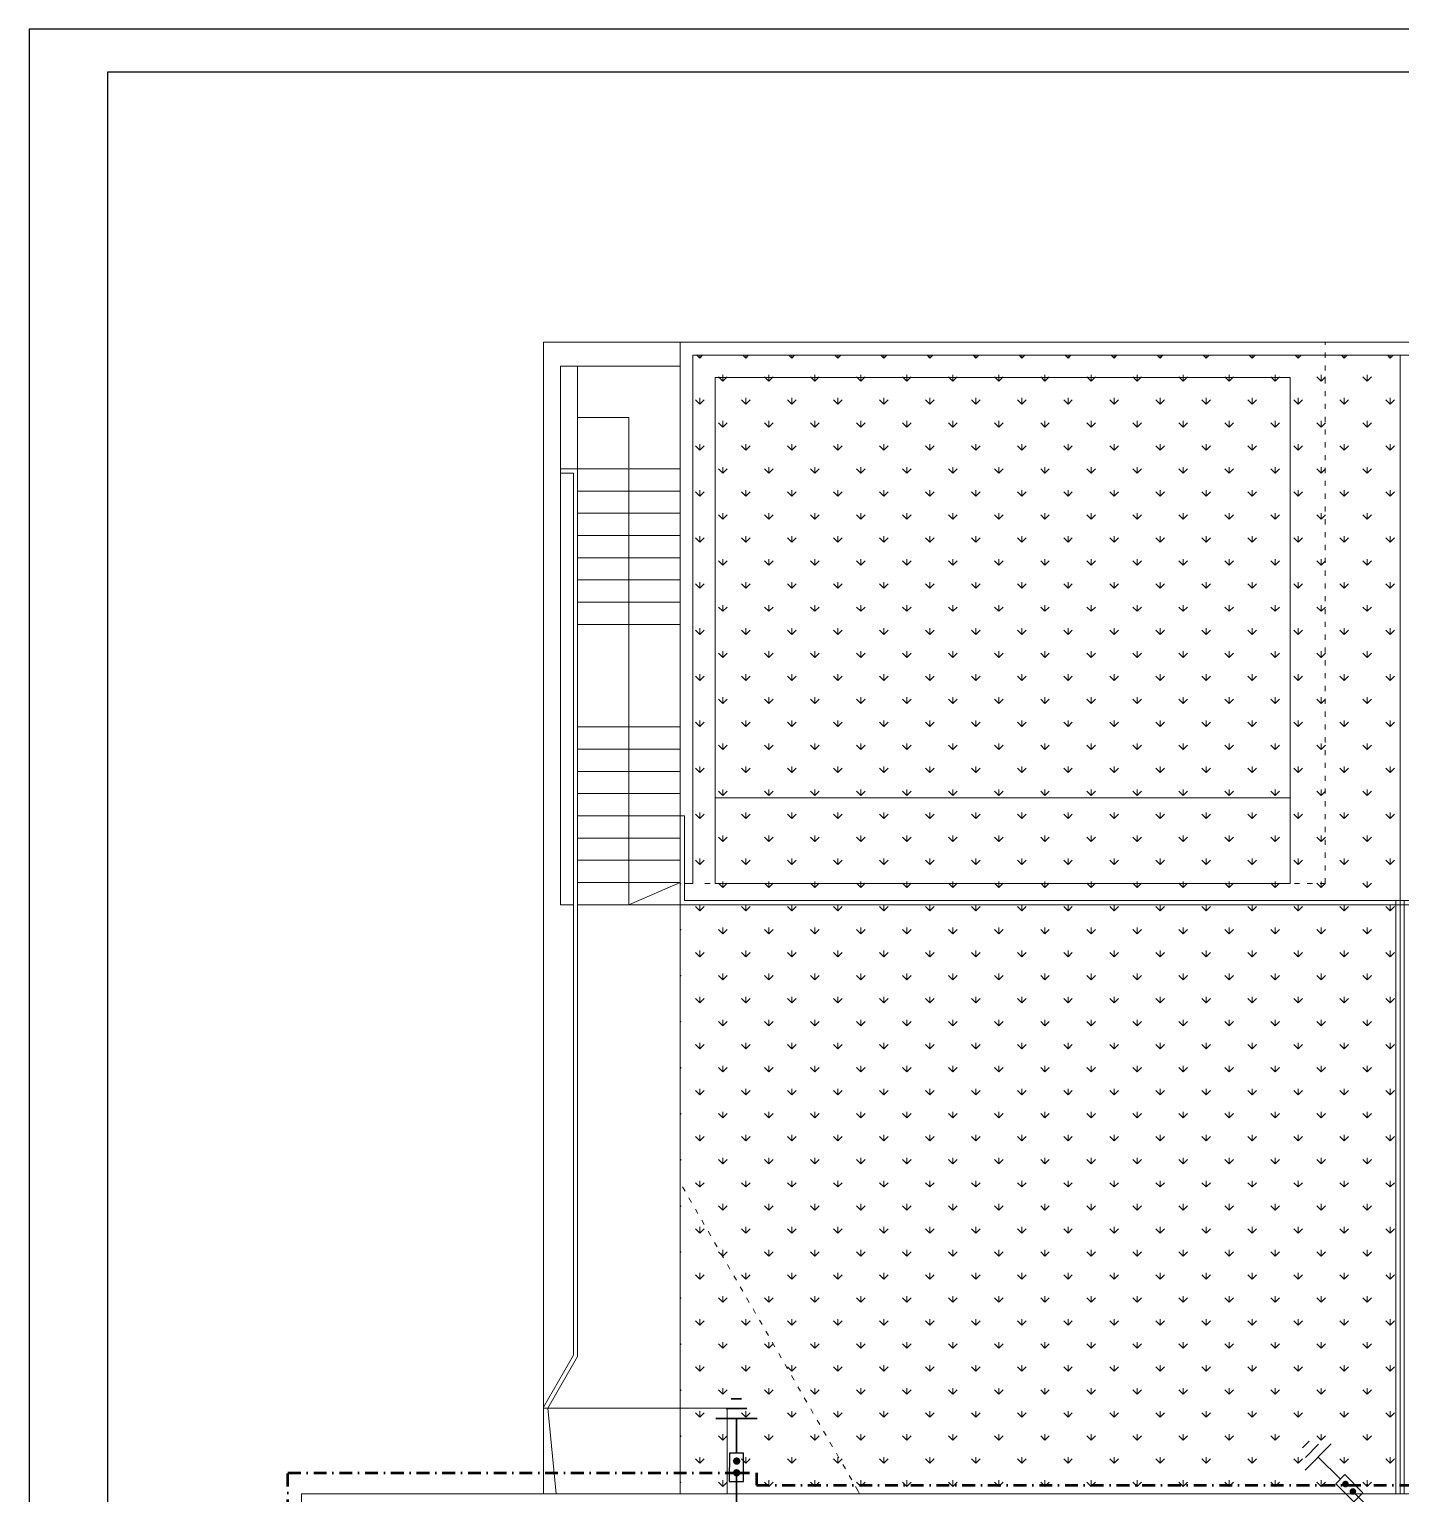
# Model space of a CAD drawing. Header units: millimetres. Extents: x 1780 to 154263, y -7240 to 17216.
# Drawn here: x 127505 to 129110, y 3697 to 5411 of the extents above; entities that cross this region are included whole.
import ezdxf

# ---------------------------------------------------------------- set-up
doc = ezdxf.new("R2010")
doc.units = ezdxf.units.MM
doc.linetypes.add('ACAD_ISO03W100', pattern=[30, 12, -18])
doc.linetypes.add('DASHDOT', pattern=[1, 0.5, -0.25, 0, -0.25])
for name, color, linetype, lineweight in [('2d_SX_oznaczenia', 40, 'Continuous', 0), ('2d_SX_szraf', 251, 'Continuous', 0), ('2d_SX_widok', 10, 'Continuous', 9), ('SX_PZT_utwardzona', 10, 'Continuous', 9)]:
    doc.layers.add(name, color=color, linetype=linetype, lineweight=lineweight)
doc.layers.add('2d_SX_rewizja 18 września', color=210, linetype='Continuous')
doc.layers.add('60 instalacje elektryka', color=10, linetype='Continuous')

# ---------------------------------------------------------------- blocks, each defined once
blk = doc.blocks.new('bc dach')
at = {"layer": '2d_SX_szraf'}
h = blk.add_hatch(dxfattribs=at)
h.set_pattern_fill('GRASS', color=8, scale=1.5, angle=180, style=0)
h.set_pattern_definition([(90, (20311.24, 3247.923), (-26.940768, 26.940768), [7.14375, -46.737787]), (45, (20311.24, 3247.923), (-26.940768, 26.940768), [7.14375, -30.95625]), (135, (20311.24, 3247.923), (-26.940768, -26.940768), [7.14375, -30.95625])])
h.paths.add_polyline_path([(108420, 6966.9), (108522.5, 6966.9), (108522.5, 6175.9), (108522.5, 5634.8), (107680, 5634.8), (107680, 6348.9), (107695, 6348.9), (107695, 6966.9)])
h = blk.add_hatch(dxfattribs=at)
h.set_pattern_fill('GRASS', color=8, scale=1.5, style=0)
h.set_pattern_definition([(90, (94401.772, -4167.97), (-26.94077, 26.94077), [7.14375, -46.73779]), (45, (94401.77, -4167.97), (-26.94077, 26.94077), [7.14375, -30.95625]), (135, (94401.77, -4167.97), (-26.94077, -26.94077), [7.14375, -30.95625])])
edge = h.paths.add_edge_path()
edge.add_line((109360, 6348.9), (109350, 6348.9))
edge.add_line((109350, 6348.9), (109350, 6966.9))
edge.add_line((109350, 6966.9), (108625, 6966.9))
edge.add_line((108625, 6966.9), (108625, 6966.9))
edge.add_line((108625, 6966.9), (108522.5, 6966.9))
edge.add_line((108522.5, 6966.9), (108522.5, 6175.9))
edge.add_line((108522.5, 6175.9), (108522.5, 6175.9))
edge.add_line((108522.5, 6175.9), (108522.5, 5634.8))
edge.add_line((108522.5, 5634.8), (109365, 5634.8))
edge.add_line((109365, 5634.8), (109365, 6348.9))
at = {"layer": '2d_SX_oznaczenia', "color": 8, "ltscale": 0.5}
for points in [[(107560, 6893.9), (107620, 6893.9), (107620, 6834.9)], [(107620, 6703.9), (107620, 6833.9)], [(107620, 6832.9), (107620, 6323.9), (107680, 6349.9)]]:
    blk.add_lwpolyline(points, dxfattribs=at)
at = {"layer": '2d_SX_szraf', "color": 8}
blk.add_lwpolyline([(108394, 6348.9), (108394, 6940.9), (107721, 6940.9), (107721, 6348.9)], dxfattribs=at)
blk.add_lwpolyline([(107721, 6448.9), (108394, 6448.9), (108394, 6348.9), (107721, 6348.9)], close=True, dxfattribs=at)
at = {"layer": '2d_SX_widok', "color": 8, "ltscale": 0.5}
for p, q in [((107520, 5634.8), (107520, 5734.8)), ((107520, 5734.8), (107735, 5734.8)), ((107735, 5734.8), (107735, 5634.8)), ((107237, 4788.8), (107237, 5634.8)), ((107237, 5634.8), (108520.9, 5634.8))]:
    blk.add_line(p, q, dxfattribs=at)
for points in [[(107520, 6953.9), (107520, 6981.9), (107680, 6981.9)], [(108522.5, 6981.9), (108522.5, 6981.9), (107680, 6981.9)], [(108522.5, 6981.9), (108522.5, 6981.9), (109365, 6981.9)], [(107685, 6348.9), (107695, 6348.9), (107695, 6966.9), (108420, 6966.9), (108420, 6966.9), (108522.5, 6966.9), (108522.5, 6175.9), (108522.5, 6175.9), (108522.5, 5634.8), (107680, 5634.8), (107680, 6348.9)], [(109360, 6348.9), (109350, 6348.9), (109350, 6966.9), (108625, 6966.9), (108625, 6966.9), (108522.5, 6966.9), (108522.5, 6175.9), (108522.5, 6175.9), (108522.5, 5634.8), (109365, 5634.8), (109365, 6348.9)], [(107520, 5634.8), (107520, 6953.9)], [(107520, 6343.9), (107520, 6953.9)], [(107680, 6953.9), (107540, 6953.9)], [(107540, 6953.9), (107540, 6323.9)], [(107680, 6953.9), (107680, 6345.9)], [(107680, 6953.9), (107680, 6345.9)], [(107680, 6323.9), (107680, 6427.9), (107685, 6427.9), (107685, 6328.9)], [(107680, 6323.9), (108522.5, 6323.9), (108522.5, 6328.9), (107685, 6328.9)], [(107680, 6328.9), (107680, 6323.9)], [(108517.5, 5634.8), (108517.5, 6328.9), (108522.5, 6328.9), (108522.5, 5634.8), (108517.5, 5634.8)], [(109365, 6323.9), (108522.5, 6323.9), (108522.5, 6328.9), (109360, 6328.9)], [(108527.5, 5634.8), (108527.5, 6328.9), (108522.5, 6328.9), (108522.5, 5634.8), (108527.5, 5634.8)]]:
    blk.add_lwpolyline(points, dxfattribs=at)
at = {"layer": '2d_SX_widok', "color": 8, "linetype": 'ACAD_ISO03W100', "ltscale": 0.5}
for points in [[(108435, 6348.9), (108435, 6981.9), (107680, 6981.9)], [(107560, 6703.9), (107560, 6729.9)], [(107560, 6699.9), (107560, 6726.9)], [(107560, 6650.9), (107560, 6531.9)], [(107560, 6644.9), (107560, 6526.9)], [(107890, 5634.8), (107888.3, 5637.9), (107680, 5998.6), (107680, 6366.8)], [(108435, 6348.9), (107703, 6348.9)]]:
    blk.add_lwpolyline(points, dxfattribs=at)
at = {"layer": '2d_SX_widok', "color": 8}
blk.add_lwpolyline([(107535, 5634.8), (107525, 5734.8), (107520, 5734.8)], dxfattribs=at)
at = {"layer": 'SX_PZT_utwardzona', "color": 8}
for points in [[(107680, 6953.9), (107680, 6981.9)], [(107520, 6833.9), (107520, 6828.9)], [(107560, 6823.9), (107560, 6833.9), (107540, 6833.9)], [(107540, 6828.9), (107555, 6828.9), (107555, 6823.9)], [(107560, 6725.7), (107560, 6833.9), (107555, 6833.9)], [(107555, 6828.9), (107555, 6724.8)], [(107555, 6828.9), (107555, 6727.8)], [(107560, 6833.9), (107680, 6833.9), (107680, 6807.9), (107560, 6807.9)], [(107560, 6807.9), (107560, 6829.9)], [(107560, 6807.9), (107560, 6828.9)], [(107560, 6780.9), (107560, 6807.9)], [(107560, 6781.9), (107560, 6807.9)], [(107560, 6807.9), (107680, 6807.9), (107680, 6781.9), (107560, 6781.9)], [(107560, 6755.9), (107560, 6781.9)], [(107560, 6781.9), (107680, 6781.9), (107680, 6755.9), (107560, 6755.9)], [(107560, 6753.9), (107560, 6780.9)], [(107560, 6729.9), (107560, 6755.9)], [(107560, 6755.9), (107680, 6755.9), (107680, 6729.9), (107560, 6729.9)], [(107560, 6726.9), (107560, 6753.9)], [(107555, 6732.8), (107555, 5796.8)], [(107560, 5795.5), (107560, 6730.7)], [(107675.4, 6677.9), (107560, 6677.9), (107560, 6703.9), (107620, 6703.9)], [(107620, 6703.9), (107680, 6703.9), (107680, 6678.1)], [(107680, 6677.9), (107680, 6651.9), (107560, 6651.9), (107560, 6677.9), (107680, 6677.9)], [(107555, 6323.9), (107540, 6323.9)], [(107520, 5634.8), (107520, 5717.8), (107520, 5736.2), (107555, 5796.8)], [(107525, 5734.8), (107525, 5734.8), (107560, 5795.5)]]:
    blk.add_lwpolyline(points, dxfattribs=at)
for points in [[(107560, 6833.9), (107680, 6833.9), (107680, 6953.9), (107560, 6953.9)], [(107560, 6531.9), (107680, 6531.9), (107680, 6505.9), (107560, 6505.9)], [(107560, 6505.9), (107680, 6505.9), (107680, 6479.9), (107560, 6479.9)], [(107560, 6479.9), (107680, 6479.9), (107680, 6453.9), (107560, 6453.9)], [(107560, 6453.9), (107680, 6453.9), (107680, 6427.9), (107560, 6427.9)], [(107560, 6427.9), (107680, 6427.9), (107680, 6401.9), (107560, 6401.9)], [(107560, 6401.9), (107680, 6401.9), (107680, 6375.9), (107560, 6375.9)], [(107560, 6375.9), (107680, 6375.9), (107680, 6349.9), (107560, 6349.9)], [(107560, 6349.9), (107680, 6349.9), (107680, 6323.9), (107560, 6323.9)]]:
    blk.add_lwpolyline(points, close=True, dxfattribs=at)
blk = doc.blocks.new('ZK')
at = {"layer": '60 instalacje elektryka', "color": 1, "lineweight": 30}
for p, q in [((85.8, 7454.8), (55.6, 7454.8)), ((100.8, 7426.4), (40.5, 7426.4)), ((131, 7397.9), (10.4, 7397.9)), ((70.7, 7296.2), (70.7, 7397.9)), ((70.2, 7088.5), (70.2, 7239))]:
    blk.add_line(p, q, dxfattribs=at)
at = {"layer": '60 instalacje elektryka'}
blk.add_lwpolyline([(50, 7213.2), (49.9, 7296.2), (91.5, 7296.2), (91.6, 7213.3)], close=True, dxfattribs=at)
at = {"layer": '60 instalacje elektryka', "lineweight": 30, "const_width": 10.7}
for points in [[(75.5, 7273.3, 1), (64.8, 7273.2, 1)], [(75.6, 7239, 1), (64.9, 7239, 1)]]:
    blk.add_lwpolyline(points, format="xyb", close=True, dxfattribs=at)

msp = doc.modelspace()

# ---------------------------------------------------------------- linework, layer by layer
at = {"layer": '60 instalacje elektryka'}
for points in [[(131709.8, 5410.6), (127505.2, 5410.6), (127505.2, 2437.4), (131709.8, 2437.4)], [(127596.7, 2487.4), (131658.6, 2487.4), (131658.6, 5360.6), (127596.7, 5360.6)]]:
    msp.add_lwpolyline(points, close=True, dxfattribs=at)
at = {"layer": '60 instalacje elektryka', "linetype": 'DASHDOT', "lineweight": 50, "ltscale": 30}
msp.add_lwpolyline([(128333.1, 3721.8), (128356.3, 3721.8), (128356.3, 3707.2), (129858.1, 3707.2), (129858.1, 3721.8), (130409, 3721.8), (130409, 2830.2), (129385.2, 2830.2), (129385.2, 2846), (128366.1, 2846), (128366.1, 2832.9), (127808, 2832.9), (127808, 3721.8), (128333.1, 3721.8)], dxfattribs=at)

# ---------------------------------------------------------------- block references
at = {"layer": '2d_SX_rewizja 18 września'}
msp.add_blockref('bc dach', (20587, -1937.5), dxfattribs=at)
at = {"layer": '60 instalacje elektryka', "lineweight": 30}
for p, xscale, yscale, zscale, rotation in [((128361.2, 823), -0.40044, 0.40044, 0.40044, 4.031877214166513e-08), ((130917, 1873), -0.360396, 0.360396, 0.360396, 45.00000004031877)]:
    msp.add_blockref('ZK', p, dxfattribs=dict(at, xscale=xscale, yscale=yscale, zscale=zscale, rotation=rotation))

doc.saveas('drawing.dxf')
